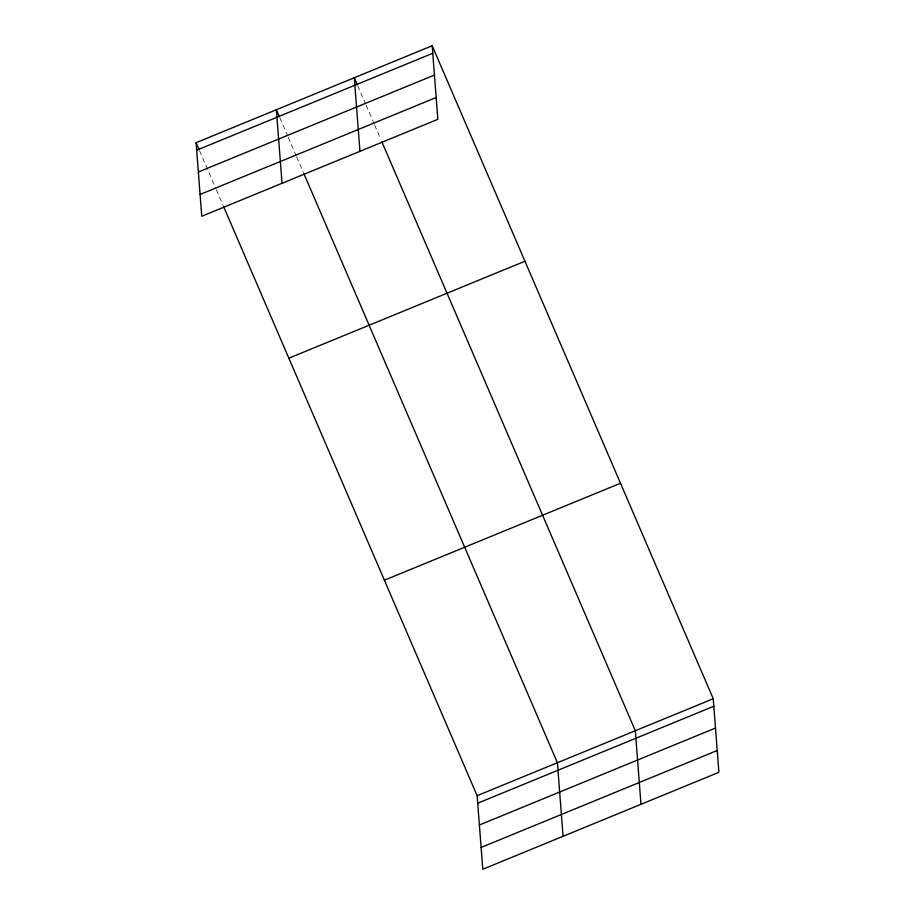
<?xml version="1.0" encoding="UTF-8"?>
<svg xmlns="http://www.w3.org/2000/svg" width="915" height="915" viewBox="0 0 915 915"><rect width="100%" height="100%" fill="white"/><g stroke="black" fill="none" stroke-linecap="round" stroke-linejoin="round"><path stroke-width="0.69" stroke-dasharray="4.58 3.43" d="M357.662 85.575L365.531 103.864M366.091 105.168L373.96 123.456M374.521 124.76L380.709 139.126M279.75 117.578L287.619 135.855M288.179 137.159L296.048 155.447M296.609 156.751L303.357 172.42M199.47 150.54L215.78 188.41M216.34 189.714L223.077 205.383"/><path stroke-width="1.37" d="M432.2 45.75L437.862 119.316L201.758 216.26L196.107 142.694L432.2 45.75L713.243 698.74L718.893 772.306L482.8 869.25L477.138 795.684L223.649 206.687M196.679 150.209L432.784 53.264M198.361 172.009L434.453 75.053M200.088 194.46L436.181 97.516M288.843 358.188L524.947 261.233M384.392 580.202L620.496 483.257M477.138 795.684L713.243 698.74M477.722 803.198L713.814 706.254M479.391 824.998L715.496 728.043M481.118 847.45L717.223 750.506M357.102 84.272L354.288 77.741L359.95 151.307M381.829 141.734L635.319 730.73L640.98 804.296M279.189 116.262L276.376 109.731L282.037 183.297M303.917 173.724L557.407 762.721L563.068 836.287M196.107 142.694L198.91 149.225"/></g></svg>
